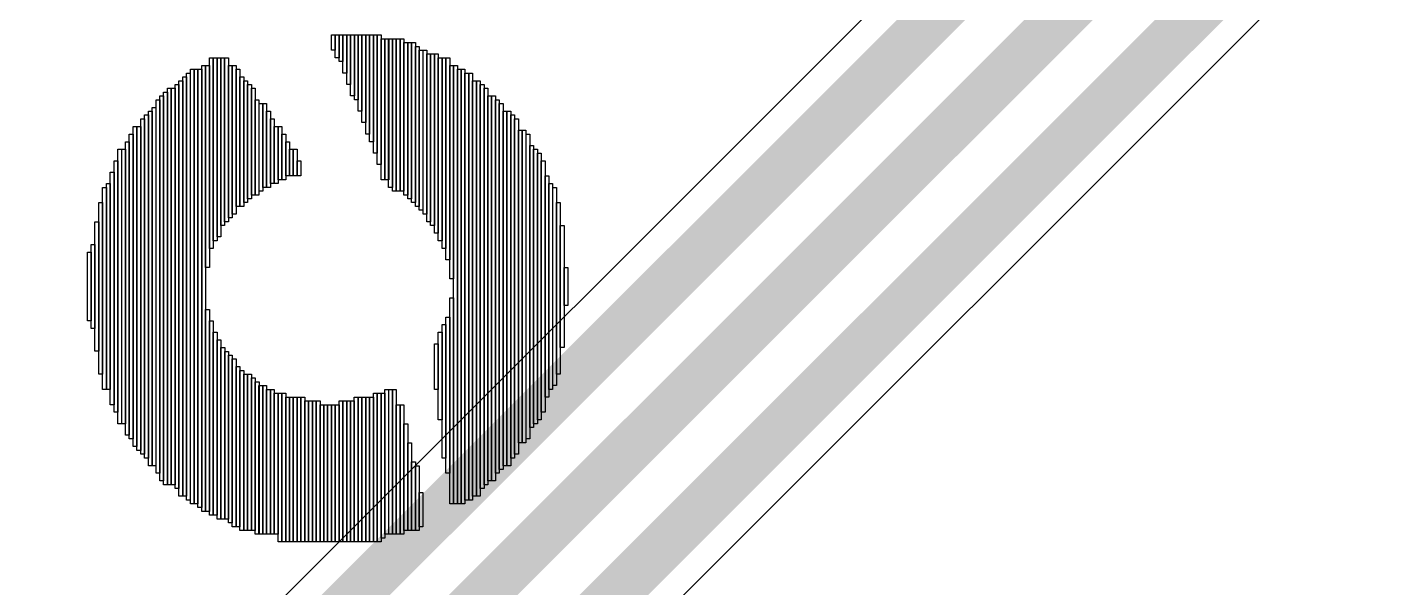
# Model space of a CAD drawing. Header units: inches. Extents: x -25 to 271, y -41 to 15.
# Drawn here: x -10.96 to -3.8, y 1.25 to 4.19 of the extents above; entities that cross this region are included whole.
import ezdxf

# ---------------------------------------------------------------- set-up
doc = ezdxf.new("R2010")
doc.units = ezdxf.units.IN
doc.layers.add('Top Layer', color=1, linetype='Continuous')
doc.layers.add('Top Overlay', color=2, linetype='Continuous')

msp = doc.modelspace()

# ---------------------------------------------------------------- linework, layer by layer
at = {"layer": 'Top Layer'}
for p, q in [((-4.1326, 6.6805), (-18.2258, -7.4127)), ((-16.8357, -8.1082), (-3.815, 4.9125))]:
    msp.add_line(p, q, dxfattribs=at)
for points in [[(-19.731, -9.2842, 0.254, 0.254, 0), (-3.9341, 6.5127, 0.254, 0.254, 0)], [(-19.177, -9.3984, 0.254, 0.254, 0), (-4.0728, 5.7058, 0.254, 0.254, 0)], [(-18.3971, -9.3033, 0.254, 0.254, 0), (-3.9223, 5.1715, 0.254, 0.254, 0)]]:
    msp.add_lwpolyline(points, format="xyseb", dxfattribs=at)
at = {"layer": 'Top Overlay'}
for p, q in [((-9.365, 4.0676), (-9.365, 4.1476)), ((-9.365, 4.1476), (-9.3449, 4.1476)), ((-9.3449, 4.0274), (-9.3449, 4.1476)), ((-9.3449, 4.1476), (-9.3248, 4.1476)), ((-9.3449, 4.1476), (-9.3449, 4.0676)), ((-9.3248, 4.0076), (-9.3248, 4.1476)), ((-9.3248, 4.1476), (-9.3048, 4.1476)), ((-9.3248, 4.1476), (-9.3248, 4.0274)), ((-9.3048, 3.9474), (-9.3048, 4.1476)), ((-9.3048, 4.1476), (-9.285, 4.1476)), ((-9.3048, 4.1476), (-9.3048, 4.0076)), ((-9.285, 4.1476), (-9.285, 3.9474)), ((-9.2847, 3.8875), (-9.2847, 4.1476)), ((-9.2847, 4.1476), (-9.2649, 4.1476)), ((-9.2649, 4.1476), (-9.2649, 3.8875)), ((-9.2649, 3.8275), (-9.2649, 4.1473)), ((-9.2649, 4.1473), (-9.2448, 4.1473)), ((-9.2448, 3.8075), (-9.2448, 4.1476)), ((-9.2448, 4.1476), (-9.2248, 4.1476)), ((-9.2448, 4.1473), (-9.2448, 3.8275)), ((-9.2249, 3.7476), (-9.2249, 4.1474)), ((-9.2249, 4.1474), (-9.2048, 4.1474)), ((-9.2248, 4.1476), (-9.2248, 3.8075)), ((-9.205, 3.6876), (-9.205, 4.1476)), ((-9.205, 4.1476), (-9.1849, 4.1476)), ((-9.2048, 4.1474), (-9.2048, 3.7476)), ((-9.1849, 3.6276), (-9.1849, 4.1476)), ((-9.1849, 4.1476), (-9.1648, 4.1476)), ((-9.1849, 4.1476), (-9.1849, 3.6876)), ((-9.1648, 3.5875), (-9.1648, 4.1476)), ((-9.1648, 4.1476), (-9.1448, 4.1476)), ((-9.1648, 4.1476), (-9.1648, 3.6276)), ((-9.145, 3.5276), (-9.145, 4.1476)), ((-9.145, 4.1476), (-9.125, 4.1476)), ((-9.1448, 4.1476), (-9.1448, 3.5875)), ((-9.125, 3.4676), (-9.125, 4.1476)), ((-9.125, 4.1476), (-9.1049, 4.1476)), ((-9.125, 4.1476), (-9.125, 3.5276)), ((-9.1049, 4.1476), (-9.1049, 3.4676)), ((-9.1049, 3.3876), (-9.1049, 4.1275)), ((-9.1049, 4.1275), (-9.0848, 4.1275)), ((-9.0849, 3.3875), (-9.0849, 4.1276)), ((-9.0849, 4.1276), (-9.0649, 4.1276)), ((-9.0848, 4.1275), (-9.0848, 3.3876)), ((-9.065, 3.3475), (-9.065, 4.1275)), ((-9.065, 4.1275), (-9.0449, 4.1275)), ((-9.0649, 4.1276), (-9.0649, 3.3875)), ((-9.0449, 3.3277), (-9.0449, 4.1275)), ((-9.0449, 4.1275), (-9.0249, 4.1275)), ((-9.0449, 4.1275), (-9.0449, 3.3475)), ((-9.0249, 3.3277), (-9.0249, 4.1275)), ((-9.0249, 4.1275), (-9.0048, 4.1275)), ((-9.0249, 4.1275), (-9.0249, 3.3277)), ((-9.0049, 3.3275), (-9.0049, 4.1276)), ((-9.0049, 4.1276), (-8.9849, 4.1276)), ((-9.0048, 4.1275), (-9.0048, 3.3277)), ((-8.9849, 4.1276), (-8.9849, 3.3275)), ((-8.9849, 3.3075), (-8.9849, 4.1076)), ((-8.9849, 4.1076), (-8.9648, 4.1076)), ((-8.9648, 3.2874), (-8.9648, 4.1076)), ((-8.9648, 4.1076), (-8.945, 4.1076)), ((-8.9648, 4.1076), (-8.9648, 3.3075)), ((-8.945, 4.1076), (-8.945, 3.2874)), ((-8.9449, 3.2675), (-8.9449, 4.1074)), ((-8.9449, 4.1074), (-8.9248, 4.1074)), ((-8.9248, 4.1074), (-8.9248, 3.2675)), ((-8.9247, 3.2475), (-8.9247, 4.0875)), ((-8.9247, 4.0875), (-8.9049, 4.0875)), ((-8.9049, 4.0875), (-8.9049, 3.2475)), ((-10.0048, 3.0274), (-10.0048, 4.0274)), ((-10.0048, 4.0274), (-9.9847, 4.0274)), ((-9.9849, 3.0674), (-9.9849, 4.0276)), ((-9.9849, 4.0276), (-9.9648, 4.0276)), ((-9.9847, 4.0274), (-9.9847, 3.0274)), ((-9.9648, 3.0875), (-9.9648, 4.0276)), ((-9.9648, 4.0276), (-9.945, 4.0276)), ((-9.9648, 4.0276), (-9.9648, 3.0674)), ((-9.945, 4.0276), (-9.945, 3.0875)), ((-9.9447, 3.1474), (-9.9447, 4.0276)), ((-9.9447, 4.0276), (-9.9249, 4.0276)), ((-9.9249, 3.1675), (-9.9249, 4.0276)), ((-9.9249, 4.0276), (-9.9049, 4.0276)), ((-9.9249, 4.0276), (-9.9249, 3.1474)), ((-9.9049, 4.0276), (-9.9049, 3.1675)), ((-9.3449, 4.0676), (-9.365, 4.0676)), ((-9.3248, 4.0274), (-9.3449, 4.0274)), ((-8.905, 3.2276), (-8.905, 4.0676)), ((-8.905, 4.0676), (-8.8849, 4.0676)), ((-8.8849, 4.0676), (-8.8849, 3.2276)), ((-8.8848, 3.2076), (-8.8848, 4.0674)), ((-8.8848, 4.0674), (-8.865, 4.0674)), ((-8.865, 4.0674), (-8.865, 3.2076)), ((-8.8649, 3.1674), (-8.8649, 4.0475)), ((-8.8649, 4.0475), (-8.8448, 4.0475)), ((-8.8449, 3.1474), (-8.8449, 4.0476)), ((-8.8449, 4.0476), (-8.8248, 4.0476)), ((-8.8448, 4.0475), (-8.8448, 3.1674)), ((-8.825, 3.1074), (-8.825, 4.0475)), ((-8.825, 4.0475), (-8.8049, 4.0475)), ((-8.8248, 4.0476), (-8.8248, 3.1474)), ((-8.8049, 4.0475), (-8.8049, 3.1074)), ((-8.8049, 3.0676), (-8.8049, 4.0274)), ((-8.8049, 4.0274), (-8.7848, 4.0274)), ((-8.7848, 3.0274), (-8.7848, 4.0274)), ((-8.7848, 4.0274), (-8.7648, 4.0274)), ((-8.7848, 4.0274), (-8.7848, 3.0676)), ((-8.7649, 2.9674), (-8.7649, 4.0276)), ((-8.7649, 4.0276), (-8.7448, 4.0276)), ((-8.7648, 4.0274), (-8.7648, 3.0274)), ((-8.7448, 4.0276), (-8.7448, 2.9674)), ((-10.1248, 1.7075), (-10.1248, 3.9475)), ((-10.1248, 3.9475), (-10.105, 3.9475)), ((-10.105, 3.9475), (-10.105, 1.7075)), ((-10.1048, 1.6874), (-10.1048, 3.9676)), ((-10.1048, 3.9676), (-10.0849, 3.9676)), ((-10.0849, 3.9676), (-10.0849, 1.6874)), ((-10.0848, 1.6876), (-10.0848, 3.9675)), ((-10.0848, 3.9675), (-10.065, 3.9675)), ((-10.065, 1.6675), (-10.065, 3.9675)), ((-10.065, 3.9675), (-10.0449, 3.9675)), ((-10.065, 3.9675), (-10.065, 1.6876)), ((-10.0449, 1.6474), (-10.0449, 3.9875)), ((-10.0449, 3.9875), (-10.0249, 3.9875)), ((-10.0449, 3.9675), (-10.0449, 1.6675)), ((-10.0249, 2.9276), (-10.0249, 3.9875)), ((-10.0249, 3.9875), (-10.0048, 3.9875)), ((-10.0249, 3.9875), (-10.0249, 1.6474)), ((-10.0048, 3.9875), (-10.0048, 2.9276)), ((-9.9047, 3.1874), (-9.9047, 3.9875)), ((-9.9047, 3.9875), (-9.8849, 3.9875)), ((-9.8849, 3.2075), (-9.8849, 3.9875)), ((-9.8849, 3.9875), (-9.8649, 3.9875)), ((-9.8849, 3.9875), (-9.8849, 3.1874)), ((-9.8649, 3.9875), (-9.8649, 3.2075)), ((-9.8649, 3.2474), (-9.8649, 3.9675)), ((-9.8649, 3.9675), (-9.8448, 3.9675)), ((-9.8448, 3.9675), (-9.8448, 3.2474)), ((-9.3048, 4.0076), (-9.3248, 4.0076)), ((-9.285, 3.9474), (-9.3048, 3.9474)), ((-8.7448, 2.8675), (-8.7448, 3.9874)), ((-8.7448, 3.9874), (-8.725, 3.9874)), ((-8.725, 3.9874), (-8.725, 2.8675)), ((-8.7249, 1.6876), (-8.7249, 3.9875)), ((-8.7249, 3.9875), (-8.7048, 3.9875)), ((-8.7048, 3.9875), (-8.7048, 1.6876)), ((-8.7048, 1.6876), (-8.7048, 3.9675)), ((-8.7048, 3.9675), (-8.685, 3.9675)), ((-8.685, 3.9675), (-8.685, 1.6876)), ((-8.6848, 1.6876), (-8.6848, 3.9675)), ((-8.6848, 3.9675), (-8.665, 3.9675)), ((-8.665, 3.9675), (-8.665, 1.6876)), ((-8.6648, 1.7075), (-8.6648, 3.9475)), ((-8.6648, 3.9475), (-8.645, 3.9475)), ((-8.645, 3.9475), (-8.645, 1.7075)), ((-8.6448, 1.7075), (-8.6448, 3.9475)), ((-8.6448, 3.9475), (-8.625, 3.9475)), ((-8.625, 3.9475), (-8.625, 1.7075)), ((-10.1848, 1.7675), (-10.1848, 3.8876)), ((-10.1848, 3.8876), (-10.165, 3.8876)), ((-10.165, 3.8876), (-10.165, 1.7675)), ((-10.1648, 1.7275), (-10.1648, 3.9075)), ((-10.1648, 3.9075), (-10.1448, 3.9075)), ((-10.1448, 1.7275), (-10.1448, 3.9276)), ((-10.1448, 3.9276), (-10.1249, 3.9276)), ((-10.1448, 3.9075), (-10.1448, 1.7275)), ((-10.1249, 3.9276), (-10.1249, 1.7275)), ((-9.8448, 3.2474), (-9.8448, 3.9276)), ((-9.8448, 3.9276), (-9.825, 3.9276)), ((-9.825, 3.9276), (-9.825, 3.2474)), ((-9.8247, 3.2675), (-9.8247, 3.9075)), ((-9.8247, 3.9075), (-9.8049, 3.9075)), ((-9.8049, 3.9075), (-9.8049, 3.2675)), ((-9.8048, 3.2874), (-9.8048, 3.8876)), ((-9.8048, 3.8876), (-9.785, 3.8876)), ((-9.785, 3.8876), (-9.785, 3.2874)), ((-9.2649, 3.8875), (-9.2847, 3.8875)), ((-8.625, 1.7276), (-8.625, 3.9074)), ((-8.625, 3.9074), (-8.6049, 3.9074)), ((-8.6049, 1.7276), (-8.6049, 3.9074)), ((-8.6049, 3.9074), (-8.5848, 3.9074)), ((-8.6049, 3.9074), (-8.6049, 1.7276)), ((-8.5848, 3.9074), (-8.5848, 1.7276)), ((-8.5848, 1.7675), (-8.5848, 3.8876)), ((-8.5848, 3.8876), (-8.565, 3.8876)), ((-8.565, 3.8876), (-8.565, 1.7675)), ((-10.2848, 1.8475), (-10.2848, 3.8076)), ((-10.2848, 3.8076), (-10.265, 3.8076)), ((-10.265, 3.8076), (-10.265, 1.8475)), ((-10.2649, 1.8075), (-10.2649, 3.8275)), ((-10.2649, 3.8275), (-10.2448, 3.8275)), ((-10.245, 1.7875), (-10.245, 3.8475)), ((-10.245, 3.8475), (-10.2249, 3.8475)), ((-10.2448, 3.8275), (-10.2448, 1.8075)), ((-10.2249, 1.7875), (-10.2249, 3.8675)), ((-10.2249, 3.8675), (-10.2051, 3.8675)), ((-10.2249, 3.8475), (-10.2249, 1.7875)), ((-10.2051, 3.8675), (-10.2051, 1.7875)), ((-10.2048, 1.7875), (-10.2048, 3.8675)), ((-10.2048, 3.8675), (-10.185, 3.8675)), ((-10.185, 3.8675), (-10.185, 1.7875)), ((-9.7847, 3.3075), (-9.7847, 3.8675)), ((-9.7847, 3.8675), (-9.7649, 3.8675)), ((-9.7649, 3.8675), (-9.7649, 3.3075)), ((-9.7648, 3.3076), (-9.7648, 3.8075)), ((-9.7648, 3.8075), (-9.745, 3.8075)), ((-9.745, 3.8075), (-9.745, 3.3076)), ((-9.2448, 3.8275), (-9.2649, 3.8275)), ((-9.2248, 3.8075), (-9.2448, 3.8075)), ((-8.5648, 1.7875), (-8.5648, 3.8675)), ((-8.5648, 3.8675), (-8.5449, 3.8675)), ((-8.5449, 3.8675), (-8.5449, 1.7875)), ((-8.5449, 1.8076), (-8.5449, 3.8274)), ((-8.5449, 3.8274), (-8.5249, 3.8274)), ((-8.525, 1.8075), (-8.525, 3.8275)), ((-8.525, 3.8275), (-8.5049, 3.8275)), ((-8.5249, 3.8274), (-8.5249, 1.8076)), ((-8.5049, 3.8275), (-8.5049, 1.8075)), ((-8.5048, 1.8475), (-8.5048, 3.8076)), ((-8.5048, 3.8076), (-8.485, 3.8076)), ((-8.485, 3.8076), (-8.485, 1.8475)), ((-10.3448, 1.9275), (-10.3448, 3.7276)), ((-10.3448, 3.7276), (-10.325, 3.7276)), ((-10.325, 3.7276), (-10.325, 1.9275)), ((-10.3248, 1.8875), (-10.3248, 3.7475)), ((-10.3248, 3.7475), (-10.3048, 3.7475)), ((-10.3048, 1.8875), (-10.3048, 3.7676)), ((-10.3048, 3.7676), (-10.285, 3.7676)), ((-10.3048, 3.7475), (-10.3048, 1.8875)), ((-10.285, 3.7676), (-10.285, 1.8875)), ((-9.7448, 3.3275), (-9.7448, 3.7875)), ((-9.7448, 3.7875), (-9.725, 3.7875)), ((-9.725, 3.7875), (-9.725, 3.3275)), ((-9.7249, 3.3475), (-9.7249, 3.7876)), ((-9.7249, 3.7876), (-9.7048, 3.7876)), ((-9.7048, 3.7876), (-9.7048, 3.3475)), ((-9.7048, 3.3475), (-9.7048, 3.7475)), ((-9.7048, 3.7475), (-9.6848, 3.7475)), ((-9.6848, 3.7475), (-9.6848, 3.3475)), ((-9.2048, 3.7476), (-9.2249, 3.7476)), ((-8.4847, 1.8675), (-8.4847, 3.7875)), ((-8.4847, 3.7875), (-8.4649, 3.7875)), ((-8.4649, 3.7875), (-8.4649, 1.8675)), ((-8.4649, 1.8876), (-8.4649, 3.7474)), ((-8.4649, 3.7474), (-8.4449, 3.7474)), ((-8.445, 1.8875), (-8.445, 3.7475)), ((-8.445, 3.7475), (-8.4249, 3.7475)), ((-8.4449, 3.7474), (-8.4449, 1.8876)), ((-8.4249, 3.7475), (-8.4249, 1.8875)), ((-8.4248, 1.9275), (-8.4248, 3.7276)), ((-8.4248, 3.7276), (-8.405, 3.7276)), ((-8.405, 3.7276), (-8.405, 1.9275)), ((-10.4049, 1.9875), (-10.4049, 3.6675)), ((-10.4049, 3.6675), (-10.385, 3.6675)), ((-10.385, 3.6675), (-10.385, 1.9875)), ((-10.3849, 1.9676), (-10.3849, 3.6674)), ((-10.3849, 3.6674), (-10.3649, 3.6674)), ((-10.3649, 1.9475), (-10.3649, 3.7075)), ((-10.3649, 3.7075), (-10.345, 3.7075)), ((-10.3649, 3.6674), (-10.3649, 1.9676)), ((-10.345, 3.7075), (-10.345, 1.9475)), ((-9.6849, 3.3677), (-9.6849, 3.7075)), ((-9.6849, 3.7075), (-9.6648, 3.7075)), ((-9.665, 3.3675), (-9.665, 3.6675)), ((-9.665, 3.6675), (-9.6449, 3.6675)), ((-9.6648, 3.7075), (-9.6648, 3.3677)), ((-9.6449, 3.3873), (-9.6449, 3.6675)), ((-9.6449, 3.6675), (-9.6248, 3.6675)), ((-9.6449, 3.6675), (-9.6449, 3.3675)), ((-9.6248, 3.6675), (-9.6248, 3.3873)), ((-9.1849, 3.6876), (-9.205, 3.6876)), ((-8.4047, 1.9475), (-8.4047, 3.7075)), ((-8.4047, 3.7075), (-8.3849, 3.7075)), ((-8.3849, 3.7075), (-8.3849, 1.9475)), ((-10.445, 2.0475), (-10.445, 3.5875)), ((-10.445, 3.5875), (-10.4249, 3.5875)), ((-10.4249, 3.5875), (-10.4249, 2.0475)), ((-10.4248, 2.0276), (-10.4248, 3.6275)), ((-10.4248, 3.6275), (-10.405, 3.6275)), ((-10.405, 3.6275), (-10.405, 2.0276)), ((-9.6247, 3.3875), (-9.6247, 3.6275)), ((-9.6247, 3.6275), (-9.6049, 3.6275)), ((-9.6049, 3.6275), (-9.6049, 3.3875)), ((-9.6049, 3.4075), (-9.6049, 3.5874)), ((-9.6049, 3.5874), (-9.5848, 3.5874)), ((-9.5848, 3.5874), (-9.5848, 3.4075)), ((-9.1648, 3.6276), (-9.1849, 3.6276)), ((-9.1448, 3.5875), (-9.1648, 3.5875)), ((-8.3848, 2.0076), (-8.3848, 3.6474)), ((-8.3848, 3.6474), (-8.365, 3.6474)), ((-8.365, 3.6474), (-8.365, 2.0076)), ((-8.3649, 2.0075), (-8.3649, 3.6476)), ((-8.3649, 3.6476), (-8.345, 3.6476)), ((-8.345, 3.6476), (-8.345, 2.0075)), ((-8.3448, 2.0276), (-8.3448, 3.6275)), ((-8.3448, 3.6275), (-8.325, 3.6275)), ((-8.325, 3.6275), (-8.325, 2.0276)), ((-10.4847, 2.1076), (-10.4847, 3.5475)), ((-10.4847, 3.5475), (-10.4649, 3.5475)), ((-10.4649, 3.5475), (-10.4649, 2.1076)), ((-10.4648, 2.1074), (-10.4648, 3.5476)), ((-10.4648, 3.5476), (-10.445, 3.5476)), ((-10.445, 3.5476), (-10.445, 2.1074)), ((-9.5848, 3.4075), (-9.5848, 3.5475)), ((-9.5848, 3.5475), (-9.565, 3.5475)), ((-9.565, 3.5475), (-9.565, 3.4075)), ((-9.5648, 3.4075), (-9.5648, 3.5475)), ((-9.5648, 3.5475), (-9.5449, 3.5475)), ((-9.5449, 3.5475), (-9.5449, 3.4075)), ((-9.125, 3.5276), (-9.145, 3.5276)), ((-8.3247, 2.0875), (-8.3247, 3.5676)), ((-8.3247, 3.5676), (-8.3049, 3.5676)), ((-8.3049, 3.5676), (-8.3049, 2.0875)), ((-8.3048, 2.1074), (-8.3048, 3.5476)), ((-8.3048, 3.5476), (-8.285, 3.5476)), ((-8.285, 3.5476), (-8.285, 2.1074)), ((-8.2847, 2.1275), (-8.2847, 3.5276)), ((-8.2847, 3.5276), (-8.2649, 3.5276)), ((-8.2649, 3.5276), (-8.2649, 2.1275)), ((-10.5048, 2.1675), (-10.5048, 3.4875)), ((-10.5048, 3.4875), (-10.485, 3.4875)), ((-10.485, 3.4875), (-10.485, 2.1675)), ((-9.5448, 3.4074), (-9.5448, 3.4874)), ((-9.5448, 3.4874), (-9.5247, 3.4874)), ((-9.5247, 3.4874), (-9.5247, 3.4074)), ((-9.1049, 3.4676), (-9.125, 3.4676)), ((-8.2648, 2.1675), (-8.2648, 3.4875)), ((-8.2648, 3.4875), (-8.245, 3.4875)), ((-8.245, 3.4875), (-8.245, 2.1675)), ((-10.5448, 2.2875), (-10.5448, 3.3675)), ((-10.5448, 3.3675), (-10.525, 3.3675)), ((-10.525, 2.2075), (-10.525, 3.4275)), ((-10.525, 3.4275), (-10.5049, 3.4275)), ((-10.525, 3.3675), (-10.525, 2.2875)), ((-10.5049, 3.4275), (-10.5049, 2.2075)), ((-9.6648, 3.3677), (-9.6849, 3.3677)), ((-9.6449, 3.3675), (-9.665, 3.3675)), ((-9.6248, 3.3873), (-9.6449, 3.3873)), ((-9.6049, 3.3875), (-9.6247, 3.3875)), ((-9.5848, 3.4075), (-9.6049, 3.4075)), ((-9.565, 3.4075), (-9.5848, 3.4075)), ((-9.5449, 3.4075), (-9.5648, 3.4075)), ((-9.5247, 3.4074), (-9.5448, 3.4074)), ((-9.0848, 3.3876), (-9.1049, 3.3876)), ((-9.0649, 3.3875), (-9.0849, 3.3875)), ((-8.2447, 2.2475), (-8.2447, 3.4075)), ((-8.2447, 3.4075), (-8.2249, 3.4075)), ((-8.2249, 3.4075), (-8.2249, 2.2475)), ((-8.2248, 2.2875), (-8.2248, 3.3675)), ((-8.2248, 3.3675), (-8.205, 3.3675)), ((-8.205, 3.3675), (-8.205, 2.2875)), ((-10.5649, 2.2875), (-10.5649, 3.3475)), ((-10.5649, 3.3475), (-10.5448, 3.3475)), ((-10.5448, 3.3475), (-10.5448, 2.2875)), ((-9.7649, 3.3075), (-9.7847, 3.3075)), ((-9.745, 3.3076), (-9.7648, 3.3076)), ((-9.725, 3.3275), (-9.7448, 3.3275)), ((-9.7048, 3.3475), (-9.7249, 3.3475)), ((-9.6848, 3.3475), (-9.7048, 3.3475)), ((-9.0449, 3.3475), (-9.065, 3.3475)), ((-9.0249, 3.3277), (-9.0449, 3.3277)), ((-9.0048, 3.3277), (-9.0249, 3.3277)), ((-8.9849, 3.3275), (-9.0049, 3.3275)), ((-8.9648, 3.3075), (-8.9849, 3.3075)), ((-8.2048, 2.3075), (-8.2048, 3.3476)), ((-8.2048, 3.3476), (-8.185, 3.3476)), ((-8.185, 3.3476), (-8.185, 2.3075)), ((-10.5849, 2.3675), (-10.5849, 3.2675)), ((-10.5849, 3.2675), (-10.5649, 3.2675)), ((-10.5649, 3.2675), (-10.5649, 2.3675)), ((-9.8448, 3.2474), (-9.8649, 3.2474)), ((-9.825, 3.2474), (-9.8448, 3.2474)), ((-9.8049, 3.2675), (-9.8247, 3.2675)), ((-9.785, 3.2874), (-9.8048, 3.2874)), ((-8.945, 3.2874), (-8.9648, 3.2874)), ((-8.9248, 3.2675), (-8.9449, 3.2675)), ((-8.9049, 3.2475), (-8.9247, 3.2475)), ((-8.8849, 3.2276), (-8.905, 3.2276)), ((-8.1849, 2.3675), (-8.1849, 3.2675)), ((-8.1849, 3.2675), (-8.1648, 3.2675)), ((-8.1648, 3.2675), (-8.1648, 2.3675)), ((-10.6049, 2.4875), (-10.6049, 3.1675)), ((-10.6049, 3.1675), (-10.5851, 3.1675)), ((-10.5851, 3.1675), (-10.5851, 2.4875)), ((-9.9049, 3.1675), (-9.9249, 3.1675)), ((-9.8849, 3.1874), (-9.9047, 3.1874)), ((-9.8649, 3.2075), (-9.8849, 3.2075)), ((-8.865, 3.2076), (-8.8848, 3.2076)), ((-8.8448, 3.1674), (-8.8649, 3.1674)), ((-9.945, 3.0875), (-9.9648, 3.0875)), ((-9.9249, 3.1474), (-9.9447, 3.1474)), ((-8.8248, 3.1474), (-8.8449, 3.1474)), ((-8.8049, 3.1074), (-8.825, 3.1074)), ((-8.1648, 2.5075), (-8.1648, 3.1476)), ((-8.1648, 3.1476), (-8.145, 3.1476)), ((-8.145, 3.1476), (-8.145, 2.5075)), ((-10.6248, 2.6076), (-10.6248, 3.0475)), ((-10.6248, 3.0475), (-10.605, 3.0475)), ((-10.605, 3.0475), (-10.605, 2.6076)), ((-9.9847, 3.0274), (-10.0048, 3.0274)), ((-9.9648, 3.0674), (-9.9849, 3.0674)), ((-8.7848, 3.0676), (-8.8049, 3.0676)), ((-8.7648, 3.0274), (-8.7848, 3.0274)), ((-10.6448, 2.6476), (-10.6448, 3.0075)), ((-10.6448, 3.0075), (-10.6249, 3.0075)), ((-10.6249, 3.0075), (-10.6249, 2.6476)), ((-8.7448, 2.9674), (-8.7649, 2.9674)), ((-10.0048, 2.9276), (-10.0249, 2.9276)), ((-8.725, 2.8675), (-8.7448, 2.8675)), ((-8.1448, 2.7275), (-8.1448, 2.9276)), ((-8.1448, 2.9276), (-8.125, 2.9276)), ((-8.125, 2.9276), (-8.125, 2.7275)), ((-8.7448, 1.6874), (-8.7448, 2.7675)), ((-8.7448, 2.7675), (-8.7248, 2.7675)), ((-8.7248, 2.7675), (-8.7248, 1.6874)), ((-8.125, 2.7275), (-8.1448, 2.7275)), ((-10.0249, 1.6474), (-10.0249, 2.7074)), ((-10.0249, 2.7074), (-10.0048, 2.7074)), ((-10.0048, 2.7074), (-10.0048, 1.6474)), ((-8.7649, 1.8475), (-8.7649, 2.6674)), ((-8.7649, 2.6674), (-8.7448, 2.6674)), ((-8.7448, 2.6674), (-8.7448, 1.8475)), ((-10.6249, 2.6476), (-10.6448, 2.6476)), ((-10.605, 2.6076), (-10.6248, 2.6076)), ((-10.0049, 1.6275), (-10.0049, 2.6476)), ((-10.0049, 2.6476), (-9.9849, 2.6476)), ((-9.9849, 2.6476), (-9.9849, 1.6275)), ((-9.9849, 1.6275), (-9.9849, 2.5876)), ((-9.9849, 2.5876), (-9.9648, 2.5876)), ((-9.9648, 2.5876), (-9.9648, 1.6275)), ((-8.8049, 2.1275), (-8.8049, 2.5875)), ((-8.8049, 2.5875), (-8.7848, 2.5875)), ((-8.785, 1.9275), (-8.785, 2.6275)), ((-8.785, 2.6275), (-8.7649, 2.6275)), ((-8.7848, 2.5875), (-8.7848, 2.1275)), ((-8.7649, 2.6275), (-8.7649, 1.9275)), ((-9.9649, 1.6076), (-9.9649, 2.5476)), ((-9.9649, 2.5476), (-9.9449, 2.5476)), ((-9.9449, 2.5476), (-9.9449, 1.6076)), ((-8.825, 2.2875), (-8.825, 2.5276)), ((-8.825, 2.5276), (-8.8049, 2.5276)), ((-8.8049, 2.5276), (-8.8049, 2.2875)), ((-10.5851, 2.4875), (-10.6049, 2.4875)), ((-9.9449, 1.6076), (-9.9449, 2.5075)), ((-9.9449, 2.5075), (-9.9248, 2.5075)), ((-9.9248, 2.5075), (-9.9248, 1.6076)), ((-9.9248, 1.6076), (-9.9248, 2.4874)), ((-9.9248, 2.4874), (-9.905, 2.4874)), ((-9.905, 2.4874), (-9.905, 1.6076)), ((-9.9049, 1.5876), (-9.9049, 2.4675)), ((-9.9049, 2.4675), (-9.8848, 2.4675)), ((-9.8849, 1.5674), (-9.8849, 2.4475)), ((-9.8849, 2.4475), (-9.8649, 2.4475)), ((-9.8848, 2.4675), (-9.8848, 1.5876)), ((-9.8649, 2.4475), (-9.8649, 1.5674)), ((-8.145, 2.5075), (-8.1648, 2.5075)), ((-10.5649, 2.3675), (-10.5849, 2.3675)), ((-9.8649, 1.5674), (-9.8649, 2.4074)), ((-9.8649, 2.4074), (-9.8448, 2.4074)), ((-9.8448, 2.4074), (-9.8448, 1.5674)), ((-9.8448, 1.5474), (-9.8448, 2.3876)), ((-9.8448, 2.3876), (-9.825, 2.3876)), ((-9.825, 2.3876), (-9.825, 1.5474)), ((-9.8248, 1.5475), (-9.8248, 2.3674)), ((-9.8248, 2.3674), (-9.8048, 2.3674)), ((-9.8049, 1.5474), (-9.8049, 2.3675)), ((-9.8049, 2.3675), (-9.7848, 2.3675)), ((-9.8048, 2.3674), (-9.8048, 1.5475)), ((-9.7848, 2.3675), (-9.7848, 1.5474)), ((-8.1648, 2.3675), (-8.1849, 2.3675)), ((-9.785, 1.5475), (-9.785, 2.3476)), ((-9.785, 2.3476), (-9.7649, 2.3476)), ((-9.7649, 2.3476), (-9.7649, 1.5475)), ((-9.7649, 1.5274), (-9.7649, 2.3275)), ((-9.7649, 2.3275), (-9.7448, 2.3275)), ((-9.745, 1.5276), (-9.745, 2.3076)), ((-9.745, 2.3076), (-9.7249, 2.3076)), ((-9.7448, 2.3275), (-9.7448, 1.5274)), ((-9.7249, 1.5276), (-9.7249, 2.3076)), ((-9.7249, 2.3076), (-9.7048, 2.3076)), ((-9.7249, 2.3076), (-9.7249, 1.5276)), ((-9.7048, 2.3076), (-9.7048, 1.5276)), ((-8.185, 2.3075), (-8.2048, 2.3075)), ((-10.5448, 2.2875), (-10.5649, 2.2875)), ((-10.525, 2.2875), (-10.5448, 2.2875)), ((-9.7048, 1.5276), (-9.7048, 2.2875)), ((-9.7048, 2.2875), (-9.685, 2.2875)), ((-9.685, 2.2875), (-9.685, 1.5276)), ((-9.6848, 1.5276), (-9.6848, 2.2875)), ((-9.6848, 2.2875), (-9.665, 2.2875)), ((-9.665, 2.2875), (-9.665, 1.5276)), ((-9.665, 1.5276), (-9.665, 2.2675)), ((-9.665, 2.2675), (-9.6449, 2.2675)), ((-9.6449, 1.4874), (-9.6449, 2.2675)), ((-9.6449, 2.2675), (-9.6248, 2.2675)), ((-9.6449, 2.2675), (-9.6449, 1.5276)), ((-9.6248, 1.4874), (-9.6248, 2.2675)), ((-9.6248, 2.2675), (-9.6048, 2.2675)), ((-9.6248, 2.2675), (-9.6248, 1.4874)), ((-9.6049, 1.4876), (-9.6049, 2.2475)), ((-9.6049, 2.2475), (-9.5848, 2.2475)), ((-9.6048, 2.2675), (-9.6048, 1.4874)), ((-9.5848, 1.4876), (-9.5848, 2.2475)), ((-9.5848, 2.2475), (-9.5648, 2.2475)), ((-9.5848, 2.2475), (-9.5848, 1.4876)), ((-9.565, 1.4876), (-9.565, 2.2475)), ((-9.565, 2.2475), (-9.5449, 2.2475)), ((-9.5648, 2.2475), (-9.5648, 1.4876)), ((-9.5449, 1.4876), (-9.5449, 2.2475)), ((-9.5449, 2.2475), (-9.5249, 2.2475)), ((-9.5449, 2.2475), (-9.5449, 1.4876)), ((-9.5249, 1.4876), (-9.5249, 2.2475)), ((-9.5249, 2.2475), (-9.5048, 2.2475)), ((-9.5249, 2.2475), (-9.5249, 1.4876)), ((-9.5048, 2.2475), (-9.5048, 1.4876)), ((-9.5048, 1.4876), (-9.5048, 2.2275)), ((-9.5048, 2.2275), (-9.485, 2.2275)), ((-9.485, 2.2275), (-9.485, 1.4876)), ((-9.4847, 1.4876), (-9.4847, 2.2275)), ((-9.4847, 2.2275), (-9.4649, 2.2275)), ((-9.4649, 2.2275), (-9.4649, 1.4876)), ((-9.4648, 1.4874), (-9.4648, 2.2276)), ((-9.4648, 2.2276), (-9.445, 2.2276)), ((-9.445, 2.2276), (-9.445, 1.4874)), ((-9.4447, 1.4874), (-9.4447, 2.2276)), ((-9.4447, 2.2276), (-9.4249, 2.2276)), ((-9.4249, 2.2276), (-9.4249, 1.4874)), ((-9.3247, 1.4876), (-9.3247, 2.2275)), ((-9.3247, 2.2275), (-9.3049, 2.2275)), ((-9.3049, 2.2275), (-9.3049, 1.4876)), ((-9.3048, 1.4874), (-9.3048, 2.2276)), ((-9.3048, 2.2276), (-9.285, 2.2276)), ((-9.285, 2.2276), (-9.285, 1.4874)), ((-9.2848, 1.4876), (-9.2848, 2.2275)), ((-9.2848, 2.2275), (-9.265, 2.2275)), ((-9.265, 2.2275), (-9.265, 1.4876)), ((-9.2648, 1.4876), (-9.2648, 2.2275)), ((-9.2648, 2.2275), (-9.245, 2.2275)), ((-9.245, 1.4876), (-9.245, 2.2475)), ((-9.245, 2.2475), (-9.2249, 2.2475)), ((-9.245, 2.2275), (-9.245, 1.4876)), ((-9.2249, 1.4876), (-9.2249, 2.2475)), ((-9.2249, 2.2475), (-9.2048, 2.2475)), ((-9.2249, 2.2475), (-9.2249, 1.4876)), ((-9.2048, 1.4876), (-9.2048, 2.2475)), ((-9.2048, 2.2475), (-9.1848, 2.2475)), ((-9.2048, 2.2475), (-9.2048, 1.4876)), ((-9.185, 1.4876), (-9.185, 2.2475)), ((-9.185, 2.2475), (-9.165, 2.2475)), ((-9.1848, 2.2475), (-9.1848, 1.4876)), ((-9.165, 1.4876), (-9.165, 2.2475)), ((-9.165, 2.2475), (-9.1449, 2.2475)), ((-9.165, 2.2475), (-9.165, 1.4876)), ((-9.145, 1.4874), (-9.145, 2.2675)), ((-9.145, 2.2675), (-9.125, 2.2675)), ((-9.1449, 2.2475), (-9.1449, 1.4876)), ((-9.125, 1.4874), (-9.125, 2.2675)), ((-9.125, 2.2675), (-9.1049, 2.2675)), ((-9.125, 2.2675), (-9.125, 1.4874)), ((-9.105, 1.5076), (-9.105, 2.2676)), ((-9.105, 2.2676), (-9.0849, 2.2676)), ((-9.1049, 2.2675), (-9.1049, 1.4874)), ((-9.0849, 2.2676), (-9.0849, 1.5076)), ((-9.0848, 1.5276), (-9.0848, 2.2875)), ((-9.0848, 2.2875), (-9.065, 2.2875)), ((-9.065, 2.2875), (-9.065, 1.5276)), ((-9.0648, 1.5276), (-9.0648, 2.2875)), ((-9.0648, 2.2875), (-9.0449, 2.2875)), ((-9.0449, 2.2875), (-9.0449, 1.5276)), ((-9.0447, 1.5276), (-9.0447, 2.2875)), ((-9.0447, 2.2875), (-9.0249, 2.2875)), ((-9.0249, 2.2875), (-9.0249, 1.5276)), ((-8.8049, 2.2875), (-8.825, 2.2875)), ((-8.2249, 2.2475), (-8.2447, 2.2475)), ((-8.205, 2.2875), (-8.2248, 2.2875)), ((-10.5049, 2.2075), (-10.525, 2.2075)), ((-10.485, 2.1675), (-10.5048, 2.1675)), ((-9.4249, 1.4874), (-9.4249, 2.2075)), ((-9.4249, 2.2075), (-9.4049, 2.2075)), ((-9.4049, 1.4874), (-9.4049, 2.2075)), ((-9.4049, 2.2075), (-9.3848, 2.2075)), ((-9.4049, 2.2075), (-9.4049, 1.4874)), ((-9.3849, 1.4876), (-9.3849, 2.2074)), ((-9.3849, 2.2074), (-9.3649, 2.2074)), ((-9.3848, 2.2075), (-9.3848, 1.4874)), ((-9.365, 1.4874), (-9.365, 2.2075)), ((-9.365, 2.2075), (-9.3449, 2.2075)), ((-9.3649, 2.2074), (-9.3649, 1.4876)), ((-9.3449, 1.4874), (-9.3449, 2.2075)), ((-9.3449, 2.2075), (-9.3248, 2.2075)), ((-9.3449, 2.2075), (-9.3449, 1.4874)), ((-9.3248, 2.2075), (-9.3248, 1.4874)), ((-9.0249, 1.5276), (-9.0249, 2.2075)), ((-9.0249, 2.2075), (-9.0048, 2.2075)), ((-9.0048, 1.5276), (-9.0048, 2.2075)), ((-9.0048, 2.2075), (-8.9847, 2.2075)), ((-9.0048, 2.2075), (-9.0048, 1.5276)), ((-8.9847, 2.2075), (-8.9847, 1.5276)), ((-8.245, 2.1675), (-8.2648, 2.1675)), ((-10.4649, 2.1076), (-10.4847, 2.1076)), ((-10.445, 2.1074), (-10.4648, 2.1074)), ((-8.9849, 1.5475), (-8.9849, 2.1076)), ((-8.9849, 2.1076), (-8.9651, 2.1076)), ((-8.9651, 2.1076), (-8.9651, 1.5475)), ((-8.7848, 2.1275), (-8.8049, 2.1275)), ((-8.3049, 2.0875), (-8.3247, 2.0875)), ((-8.285, 2.1074), (-8.3048, 2.1074)), ((-8.2649, 2.1275), (-8.2847, 2.1275)), ((-10.4249, 2.0475), (-10.445, 2.0475)), ((-10.405, 2.0276), (-10.4248, 2.0276)), ((-8.9648, 1.5475), (-8.9648, 2.0075)), ((-8.9648, 2.0075), (-8.945, 2.0075)), ((-8.945, 2.0075), (-8.945, 1.5475)), ((-8.365, 2.0076), (-8.3848, 2.0076)), ((-8.345, 2.0075), (-8.3649, 2.0075)), ((-8.325, 2.0276), (-8.3448, 2.0276)), ((-10.385, 1.9875), (-10.4049, 1.9875)), ((-10.3649, 1.9676), (-10.3849, 1.9676)), ((-10.345, 1.9475), (-10.3649, 1.9475)), ((-8.3849, 1.9475), (-8.4047, 1.9475)), ((-10.325, 1.9275), (-10.3448, 1.9275)), ((-10.3048, 1.8875), (-10.3248, 1.8875)), ((-10.285, 1.8875), (-10.3048, 1.8875)), ((-8.9449, 1.5476), (-8.9449, 1.9075)), ((-8.9449, 1.9075), (-8.9248, 1.9075)), ((-8.9249, 1.5475), (-8.9249, 1.8873)), ((-8.9249, 1.8873), (-8.9049, 1.8873)), ((-8.9248, 1.9075), (-8.9248, 1.5476)), ((-8.9049, 1.8873), (-8.9049, 1.5475)), ((-8.7649, 1.9275), (-8.785, 1.9275)), ((-8.4649, 1.8675), (-8.4847, 1.8675)), ((-8.4449, 1.8876), (-8.4649, 1.8876)), ((-8.4249, 1.8875), (-8.445, 1.8875)), ((-8.405, 1.9275), (-8.4248, 1.9275)), ((-10.265, 1.8475), (-10.2848, 1.8475)), ((-10.2448, 1.8075), (-10.2649, 1.8075)), ((-8.7448, 1.8475), (-8.7649, 1.8475)), ((-8.5249, 1.8076), (-8.5449, 1.8076)), ((-8.5049, 1.8075), (-8.525, 1.8075)), ((-8.485, 1.8475), (-8.5048, 1.8475)), ((-10.2249, 1.7875), (-10.245, 1.7875)), ((-10.2051, 1.7875), (-10.2249, 1.7875)), ((-10.185, 1.7875), (-10.2048, 1.7875)), ((-10.165, 1.7675), (-10.1848, 1.7675)), ((-10.1448, 1.7275), (-10.1648, 1.7275)), ((-10.1249, 1.7275), (-10.1448, 1.7275)), ((-8.905, 1.5674), (-8.905, 1.7475)), ((-8.905, 1.7475), (-8.8849, 1.7475)), ((-8.8849, 1.7475), (-8.8849, 1.5674)), ((-8.6049, 1.7276), (-8.625, 1.7276)), ((-8.5848, 1.7276), (-8.6049, 1.7276)), ((-8.565, 1.7675), (-8.5848, 1.7675)), ((-8.5449, 1.7875), (-8.5648, 1.7875)), ((-10.105, 1.7075), (-10.1248, 1.7075)), ((-10.0849, 1.6874), (-10.1048, 1.6874)), ((-10.065, 1.6876), (-10.0848, 1.6876)), ((-10.0449, 1.6675), (-10.065, 1.6675)), ((-8.7248, 1.6874), (-8.7448, 1.6874)), ((-8.7048, 1.6876), (-8.7249, 1.6876)), ((-8.685, 1.6876), (-8.7048, 1.6876)), ((-8.665, 1.6876), (-8.6848, 1.6876)), ((-8.645, 1.7075), (-8.6648, 1.7075)), ((-8.625, 1.7075), (-8.6448, 1.7075)), ((-10.0249, 1.6474), (-10.0449, 1.6474)), ((-10.0048, 1.6474), (-10.0249, 1.6474)), ((-9.9849, 1.6275), (-10.0049, 1.6275)), ((-9.9648, 1.6275), (-9.9849, 1.6275)), ((-9.9449, 1.6076), (-9.9649, 1.6076)), ((-9.9248, 1.6076), (-9.9449, 1.6076)), ((-9.905, 1.6076), (-9.9248, 1.6076)), ((-9.8848, 1.5876), (-9.9049, 1.5876)), ((-9.8649, 1.5674), (-9.8849, 1.5674)), ((-9.8448, 1.5674), (-9.8649, 1.5674)), ((-9.825, 1.5474), (-9.8448, 1.5474)), ((-9.8048, 1.5475), (-9.8248, 1.5475)), ((-9.7848, 1.5474), (-9.8049, 1.5474)), ((-9.7649, 1.5475), (-9.785, 1.5475)), ((-9.7448, 1.5274), (-9.7649, 1.5274)), ((-9.7249, 1.5276), (-9.745, 1.5276)), ((-9.7048, 1.5276), (-9.7249, 1.5276)), ((-9.685, 1.5276), (-9.7048, 1.5276)), ((-9.665, 1.5276), (-9.6848, 1.5276)), ((-9.6449, 1.5276), (-9.665, 1.5276)), ((-9.0849, 1.5076), (-9.105, 1.5076)), ((-9.065, 1.5276), (-9.0848, 1.5276)), ((-9.0449, 1.5276), (-9.0648, 1.5276)), ((-9.0249, 1.5276), (-9.0447, 1.5276)), ((-9.0048, 1.5276), (-9.0249, 1.5276)), ((-8.9847, 1.5276), (-9.0048, 1.5276)), ((-8.9651, 1.5475), (-8.9849, 1.5475)), ((-8.945, 1.5475), (-8.9648, 1.5475)), ((-8.9248, 1.5476), (-8.9449, 1.5476)), ((-8.9049, 1.5475), (-8.9249, 1.5475)), ((-8.8849, 1.5674), (-8.905, 1.5674)), ((-9.6248, 1.4874), (-9.6449, 1.4874)), ((-9.6048, 1.4874), (-9.6248, 1.4874)), ((-9.5848, 1.4876), (-9.6049, 1.4876)), ((-9.5648, 1.4876), (-9.5848, 1.4876)), ((-9.5449, 1.4876), (-9.565, 1.4876)), ((-9.5249, 1.4876), (-9.5449, 1.4876)), ((-9.5048, 1.4876), (-9.5249, 1.4876)), ((-9.485, 1.4876), (-9.5048, 1.4876)), ((-9.4649, 1.4876), (-9.4847, 1.4876)), ((-9.445, 1.4874), (-9.4648, 1.4874)), ((-9.4249, 1.4874), (-9.4447, 1.4874)), ((-9.4049, 1.4874), (-9.4249, 1.4874)), ((-9.3848, 1.4874), (-9.4049, 1.4874)), ((-9.3649, 1.4876), (-9.3849, 1.4876)), ((-9.3449, 1.4874), (-9.365, 1.4874)), ((-9.3248, 1.4874), (-9.3449, 1.4874)), ((-9.3049, 1.4876), (-9.3247, 1.4876)), ((-9.285, 1.4874), (-9.3048, 1.4874)), ((-9.265, 1.4876), (-9.2848, 1.4876)), ((-9.245, 1.4876), (-9.2648, 1.4876)), ((-9.2249, 1.4876), (-9.245, 1.4876)), ((-9.2048, 1.4876), (-9.2249, 1.4876)), ((-9.1848, 1.4876), (-9.2048, 1.4876)), ((-9.165, 1.4876), (-9.185, 1.4876)), ((-9.1449, 1.4876), (-9.165, 1.4876)), ((-9.125, 1.4874), (-9.145, 1.4874)), ((-9.1049, 1.4874), (-9.125, 1.4874))]:
    msp.add_line(p, q, dxfattribs=at)

doc.saveas('drawing.dxf')
